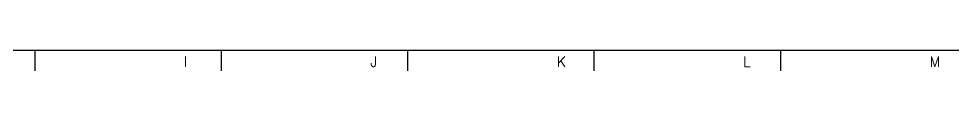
# Model space of a CAD drawing. Header units: millimetres. Extents: x 376548 to 485787, y -156716 to -17718.
# Drawn here: x 392702 to 402462, y -156404 to -156188 of the extents above; entities that cross this region are included whole.
import ezdxf

# ---------------------------------------------------------------- set-up
doc = ezdxf.new("R2010")
doc.units = ezdxf.units.MM
doc.header["$LTSCALE"] = 2
doc.layers.add('TAN-TIT', color=30, linetype='Continuous')
doc.styles.add('COM', font='COMPLEX', dxfattribs={"height": 5})

# ---------------------------------------------------------------- blocks, each defined once
blk = doc.blocks.new('BORDER')
at = {"layer": 'TAN-TIT'}
for p, q in [((497.7, 352), (23282.3, 352)), ((10880.6, 352), (10880.6, 207.8)), ((12178.4, 352), (12178.4, 207.8)), ((13476.3, 352), (13476.3, 207.8)), ((14774.1, 352), (14774.1, 207.8)), ((16072, 352), (16072, 207.8))]:
    blk.add_line(p, q, dxfattribs=at)
at = {"layer": 'TAN-TIT', "style": 'COM'}
for s, p in [('I', (11918.8, 236.6)), ('J', (13216.7, 236.6)), ('K', (14514.6, 236.6)), ('L', (15812.4, 236.6)), ('M', (17110.3, 236.6))]:
    blk.add_text(s, height=72.1, dxfattribs=at).set_placement(p)

msp = doc.modelspace()

# ---------------------------------------------------------------- block references
at = {"xscale": 1.5, "yscale": 1.5, "zscale": 1.5}
msp.add_blockref('BORDER', (376548.4, -156716.1), dxfattribs=at)

doc.saveas('drawing.dxf')
